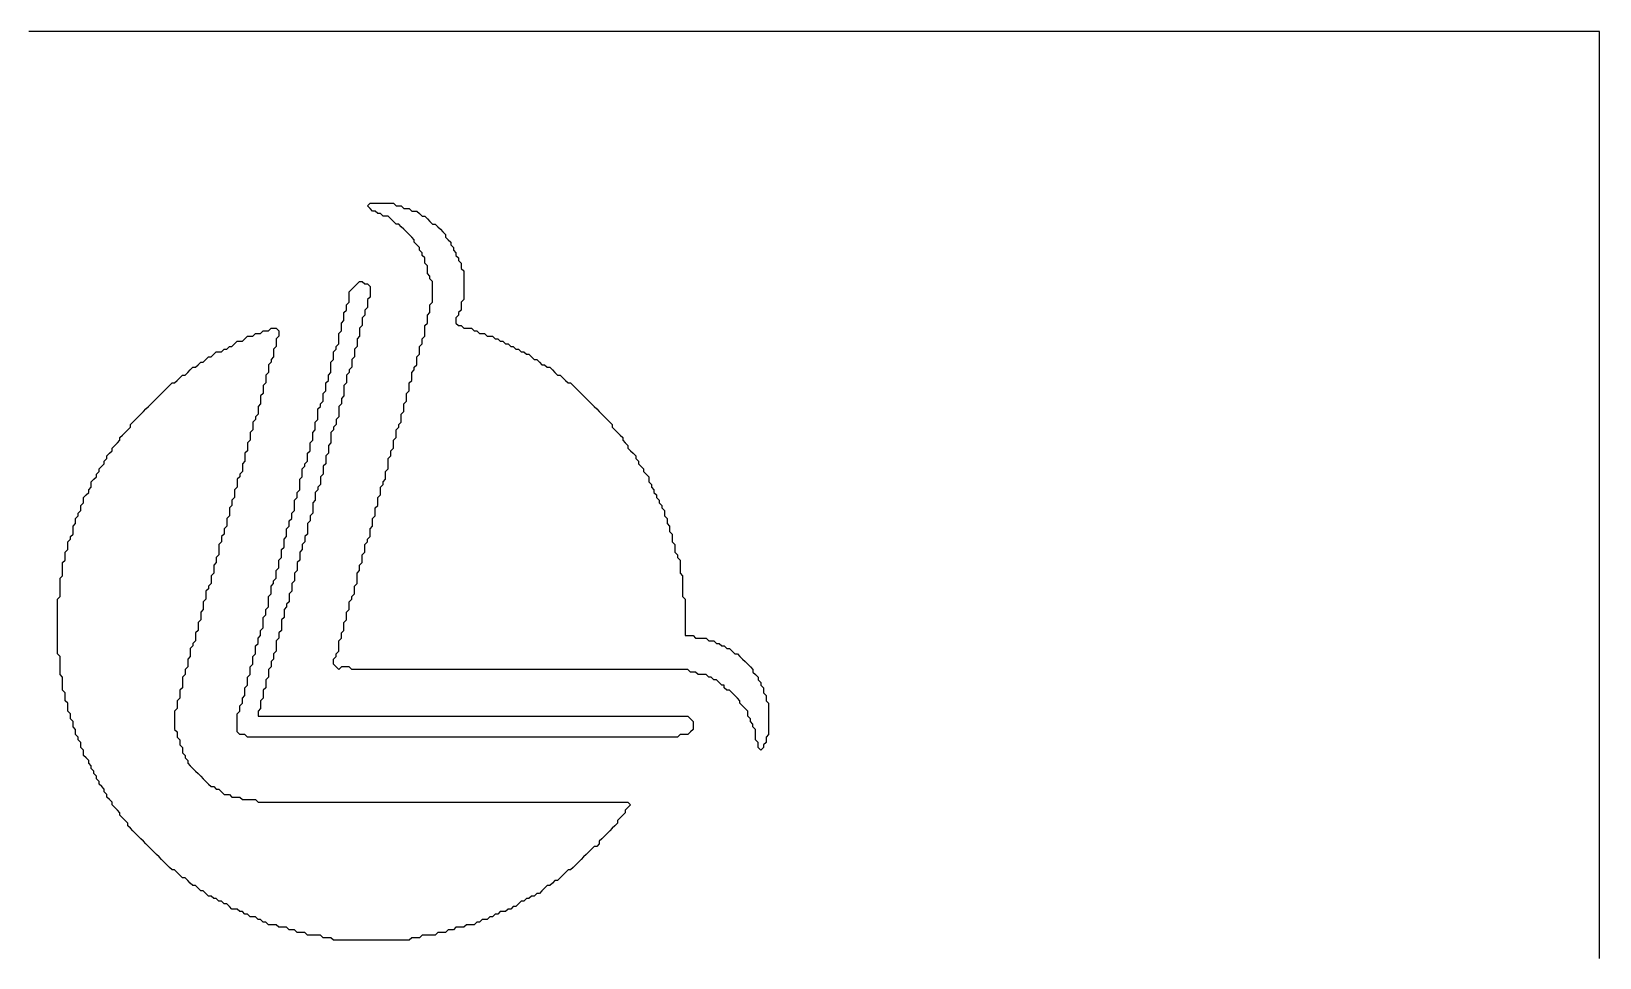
# Model space of a CAD drawing. Header units: metres. Extents: x 0 to 925, y -666 to 0.
# Drawn here: x 323 to 925, y -356 to 0 of the extents above; entities that cross this region are included whole.
import ezdxf

# ---------------------------------------------------------------- set-up
doc = ezdxf.new("R2010")
doc.units = ezdxf.units.M

msp = doc.modelspace()

# ---------------------------------------------------------------- linework, layer by layer
for points in [[(925, -356), (925, -355), (925, -354), (925, -353), (925, -352), (925, -351), (925, -350), (925, -349), (925, -348), (925, -347), (925, -346), (925, -345), (925, -344), (925, -343), (925, -342), (925, -341), (925, -340), (925, -339), (925, -338), (925, -337), (925, -336), (925, -335), (925, -334), (925, -333), (925, -332), (925, -331), (925, -330), (925, -329), (925, -328), (925, -327), (925, -326), (925, -325), (925, -324), (925, -323), (925, -322), (925, -321), (925, -320), (925, -319), (925, -318), (925, -317), (925, -316), (925, -315), (925, -314), (925, -313), (925, -312), (925, -311), (925, -310), (925, -309), (925, -308), (925, -307), (925, -306), (925, -305), (925, -304), (925, -303), (925, -302), (925, -301), (925, -300), (925, -299), (925, -298), (925, -297), (925, -296), (925, -295), (925, -294), (925, -293), (925, -292), (925, -291), (925, -290), (925, -289), (925, -288), (925, -287), (925, -286), (925, -285), (925, -284), (925, -283), (925, -282), (925, -281), (925, -280), (925, -279), (925, -278), (925, -277), (925, -276), (925, -275), (925, -274), (925, -273), (925, -272), (925, -271), (925, -270), (925, -269), (925, -268), (925, -267), (925, -266), (925, -265), (925, -264), (925, -263), (925, -262), (925, -261), (925, -260), (925, -259), (925, -258), (925, -257), (925, -256), (925, -255), (925, -254), (925, -253), (925, -252), (925, -251), (925, -250), (925, -249), (925, -248), (925, -247), (925, -246), (925, -245), (925, -244), (925, -243), (925, -242), (925, -241), (925, -240), (925, -239), (925, -238), (925, -237), (925, -236), (925, -235), (925, -234), (925, -233), (925, -232), (925, -231), (925, -230), (925, -229), (925, -228), (925, -227), (925, -226), (925, -225), (925, -224), (925, -223), (925, -222), (925, -221), (925, -220), (925, -219), (925, -218), (925, -217), (925, -216), (925, -215), (925, -214), (925, -213), (925, -212), (925, -211), (925, -210), (925, -209), (925, -208), (925, -207), (925, -206), (925, -205), (925, -204), (925, -203), (925, -202), (925, -201), (925, -200), (925, -199), (925, -198), (925, -197), (925, -196), (925, -195), (925, -194), (925, -193), (925, -192), (925, -191), (925, -190), (925, -189), (925, -188), (925, -187), (925, -186), (925, -185), (925, -184), (925, -183), (925, -182), (925, -181), (925, -180), (925, -179), (925, -178), (925, -177), (925, -176), (925, -175), (925, -174), (925, -173), (925, -172), (925, -171), (925, -170), (925, -169), (925, -168), (925, -167), (925, -166), (925, -165), (925, -164), (925, -163), (925, -162), (925, -161), (925, -160), (925, -159), (925, -158), (925, -157), (925, -156), (925, -155), (925, -154), (925, -153), (925, -152), (925, -151), (925, -150), (925, -149), (925, -148), (925, -147), (925, -146), (925, -145), (925, -144), (925, -143), (925, -142), (925, -141), (925, -140), (925, -139), (925, -138), (925, -137), (925, -136), (925, -135), (925, -134), (925, -133), (925, -132), (925, -131), (925, -130), (925, -129), (925, -128), (925, -127), (925, -126), (925, -125), (925, -124), (925, -123), (925, -122), (925, -121), (925, -120), (925, -119), (925, -118), (925, -117), (925, -116), (925, -115), (925, -114), (925, -113), (925, -112), (925, -111), (925, -110), (925, -109), (925, -108), (925, -107), (925, -106), (925, -105), (925, -104), (925, -103), (925, -102), (925, -101), (925, -100), (925, -99), (925, -98), (925, -97), (925, -96), (925, -95), (925, -94), (925, -93), (925, -92), (925, -91), (925, -90), (925, -89), (925, -88), (925, -87), (925, -86), (925, -85), (925, -84), (925, -83), (925, -82), (925, -81), (925, -80), (925, -79), (925, -78), (925, -77), (925, -76), (925, -75), (925, -74), (925, -73), (925, -72), (925, -71), (925, -70), (925, -69), (925, -68), (925, -67), (925, -66), (925, -65), (925, -64), (925, -63), (925, -62), (925, -61), (925, -60), (925, -59), (925, -58), (925, -57), (925, -56), (925, -55), (925, -54), (925, -53), (925, -52), (925, -51), (925, -50), (925, -49), (925, -48), (925, -47), (925, -46), (925, -45), (925, -44), (925, -43), (925, -42), (925, -41), (925, -40), (925, -39), (925, -38), (925, -37), (925, -36), (925, -35), (925, -34), (925, -33), (925, -32), (925, -31), (925, -30), (925, -29), (925, -28), (925, -27), (925, -26), (925, -25), (925, -24), (925, -23), (925, -22), (925, -21), (925, -20), (925, -19), (925, -18), (925, -17), (925, -16), (925, -15), (925, -14), (925, -13), (925, -12), (925, -11), (925, -10), (925, -9), (925, -8), (925, -7), (925, -6), (925, -5), (925, -4), (925, -3), (925, -2), (925, -1), (925, 0), (924, 0), (923, 0), (922, 0), (921, 0), (920, 0), (919, 0), (918, 0), (917, 0), (916, 0), (915, 0), (914, 0), (913, 0), (912, 0), (911, 0), (910, 0), (909, 0), (908, 0), (907, 0), (906, 0), (905, 0), (904, 0), (903, 0), (902, 0), (901, 0), (900, 0), (899, 0), (898, 0), (897, 0), (896, 0), (895, 0), (894, 0), (893, 0), (892, 0), (891, 0), (890, 0), (889, 0), (888, 0), (887, 0), (886, 0), (885, 0), (884, 0), (883, 0), (882, 0), (881, 0), (880, 0), (879, 0), (878, 0), (877, 0), (876, 0), (875, 0), (874, 0), (873, 0), (872, 0), (871, 0), (870, 0), (869, 0), (868, 0), (867, 0), (866, 0), (865, 0), (864, 0), (863, 0), (862, 0), (861, 0), (860, 0), (859, 0), (858, 0), (857, 0), (856, 0), (855, 0), (854, 0), (853, 0), (852, 0), (851, 0), (850, 0), (849, 0), (848, 0), (847, 0), (846, 0), (845, 0), (844, 0), (843, 0), (842, 0), (841, 0), (840, 0), (839, 0), (838, 0), (837, 0), (836, 0), (835, 0), (834, 0), (833, 0), (832, 0), (831, 0), (830, 0), (829, 0), (828, 0), (827, 0), (826, 0), (825, 0), (824, 0), (823, 0), (822, 0), (821, 0), (820, 0), (819, 0), (818, 0), (817, 0), (816, 0), (815, 0), (814, 0), (813, 0), (812, 0), (811, 0), (810, 0), (809, 0), (808, 0), (807, 0), (806, 0), (805, 0), (804, 0), (803, 0), (802, 0), (801, 0), (800, 0), (799, 0), (798, 0), (797, 0), (796, 0), (795, 0), (794, 0), (793, 0), (792, 0), (791, 0), (790, 0), (789, 0), (788, 0), (787, 0), (786, 0), (785, 0), (784, 0), (783, 0), (782, 0), (781, 0), (780, 0), (779, 0), (778, 0), (777, 0), (776, 0), (775, 0), (774, 0), (773, 0), (772, 0), (771, 0), (770, 0), (769, 0), (768, 0), (767, 0), (766, 0), (765, 0), (764, 0), (763, 0), (762, 0), (761, 0), (760, 0), (759, 0), (758, 0), (757, 0), (756, 0), (755, 0), (754, 0), (753, 0), (752, 0), (751, 0), (750, 0), (749, 0), (748, 0), (747, 0), (746, 0), (745, 0), (744, 0), (743, 0), (742, 0), (741, 0), (740, 0), (739, 0), (738, 0), (737, 0), (736, 0), (735, 0), (734, 0), (733, 0), (732, 0), (731, 0), (730, 0), (729, 0), (728, 0), (727, 0), (726, 0), (725, 0), (724, 0), (723, 0), (722, 0), (721, 0), (720, 0), (719, 0), (718, 0), (717, 0), (716, 0), (715, 0), (714, 0), (713, 0), (712, 0), (711, 0), (710, 0), (709, 0), (708, 0), (707, 0), (706, 0), (705, 0), (704, 0), (703, 0), (702, 0), (701, 0), (700, 0), (699, 0), (698, 0), (697, 0), (696, 0), (695, 0), (694, 0), (693, 0), (692, 0), (691, 0), (690, 0), (689, 0), (688, 0), (687, 0), (686, 0), (685, 0), (684, 0), (683, 0), (682, 0), (681, 0), (680, 0), (679, 0), (678, 0), (677, 0), (676, 0), (675, 0), (674, 0), (673, 0), (672, 0), (671, 0), (670, 0), (669, 0), (668, 0), (667, 0), (666, 0), (665, 0), (664, 0), (663, 0), (662, 0), (661, 0), (660, 0), (659, 0), (658, 0), (657, 0), (656, 0), (655, 0), (654, 0), (653, 0), (652, 0), (651, 0), (650, 0), (649, 0), (648, 0), (647, 0), (646, 0), (645, 0), (644, 0), (643, 0), (642, 0), (641, 0), (640, 0), (639, 0), (638, 0), (637, 0), (636, 0), (635, 0), (634, 0), (633, 0), (632, 0), (631, 0), (630, 0), (629, 0), (628, 0), (627, 0), (626, 0), (625, 0), (624, 0), (623, 0), (622, 0), (621, 0), (620, 0), (619, 0), (618, 0), (617, 0), (616, 0), (615, 0), (614, 0), (613, 0), (612, 0), (611, 0), (610, 0), (609, 0), (608, 0), (607, 0), (606, 0), (605, 0), (604, 0), (603, 0), (602, 0), (601, 0), (600, 0), (599, 0), (598, 0), (597, 0), (596, 0), (595, 0), (594, 0), (593, 0), (592, 0), (591, 0), (590, 0), (589, 0), (588, 0), (587, 0), (586, 0), (585, 0), (584, 0), (583, 0), (582, 0), (581, 0), (580, 0), (579, 0), (578, 0), (577, 0), (576, 0), (575, 0), (574, 0), (573, 0), (572, 0), (571, 0), (570, 0), (569, 0), (568, 0), (567, 0), (566, 0), (565, 0), (564, 0), (563, 0), (562, 0), (561, 0), (560, 0), (559, 0), (558, 0), (557, 0), (556, 0), (555, 0), (554, 0), (553, 0), (552, 0), (551, 0), (550, 0), (549, 0), (548, 0), (547, 0), (546, 0), (545, 0), (544, 0), (543, 0), (542, 0), (541, 0), (540, 0), (539, 0), (538, 0), (537, 0), (536, 0), (535, 0), (534, 0), (533, 0), (532, 0), (531, 0), (530, 0), (529, 0), (528, 0), (527, 0), (526, 0), (525, 0), (524, 0), (523, 0), (522, 0), (521, 0), (520, 0), (519, 0), (518, 0), (517, 0), (516, 0), (515, 0), (514, 0), (513, 0), (512, 0), (511, 0), (510, 0), (509, 0), (508, 0), (507, 0), (506, 0), (505, 0), (504, 0), (503, 0), (502, 0), (501, 0), (500, 0), (499, 0), (498, 0), (497, 0), (496, 0), (495, 0), (494, 0), (493, 0), (492, 0), (491, 0), (490, 0), (489, 0), (488, 0), (487, 0), (486, 0), (485, 0), (484, 0), (483, 0), (482, 0), (481, 0), (480, 0), (479, 0), (478, 0), (477, 0), (476, 0), (475, 0), (474, 0), (473, 0), (472, 0), (471, 0), (470, 0), (469, 0), (468, 0), (467, 0), (466, 0), (465, 0), (464, 0), (463, 0), (462, 0), (461, 0), (460, 0), (459, 0), (458, 0), (457, 0), (456, 0), (455, 0), (454, 0), (453, 0), (452, 0), (451, 0), (450, 0), (449, 0), (448, 0), (447, 0), (446, 0), (445, 0), (444, 0), (443, 0), (442, 0), (441, 0), (440, 0), (439, 0), (438, 0), (437, 0), (436, 0), (435, 0), (434, 0), (433, 0), (432, 0), (431, 0), (430, 0), (429, 0), (428, 0), (427, 0), (426, 0), (425, 0), (424, 0), (423, 0), (422, 0), (421, 0), (420, 0), (419, 0), (418, 0), (417, 0), (416, 0), (415, 0), (414, 0), (413, 0), (412, 0), (411, 0), (410, 0), (409, 0), (408, 0), (407, 0), (406, 0), (405, 0), (404, 0), (403, 0), (402, 0), (401, 0), (400, 0), (399, 0), (398, 0), (397, 0), (396, 0), (395, 0), (394, 0), (393, 0), (392, 0), (391, 0), (390, 0), (389, 0), (388, 0), (387, 0), (386, 0), (385, 0), (384, 0), (383, 0), (382, 0), (381, 0), (380, 0), (379, 0), (378, 0), (377, 0), (376, 0), (375, 0), (374, 0), (373, 0), (372, 0), (371, 0), (370, 0), (369, 0), (368, 0), (367, 0), (366, 0), (365, 0), (364, 0), (363, 0), (362, 0), (361, 0), (360, 0), (359, 0), (358, 0), (357, 0), (356, 0), (355, 0), (354, 0), (353, 0), (352, 0), (351, 0), (350, 0), (349, 0), (348, 0), (347, 0), (346, 0), (345, 0), (344, 0), (343, 0), (342, 0), (341, 0), (340, 0), (339, 0), (338, 0), (337, 0), (336, 0), (335, 0), (334, 0), (333, 0), (332, 0), (331, 0), (330, 0), (329, 0), (328, 0), (327, 0), (326, 0), (325, 0), (324, 0), (323, 0), (322, 0)], [(452, -67), (453, -66), (454, -66), (455, -66), (456, -66), (457, -66), (458, -66), (459, -66), (460, -66), (461, -66), (462, -66), (463, -67), (464, -67), (465, -67), (466, -68), (467, -68), (468, -68), (469, -69), (470, -69), (471, -69), (472, -70), (473, -71), (474, -71), (475, -72), (476, -73), (477, -74), (478, -74), (479, -75), (480, -76), (481, -77), (482, -78), (482, -79), (483, -80), (484, -81), (484, -82), (485, -83), (485, -84), (486, -85), (486, -86), (487, -87), (487, -88), (488, -89), (488, -90), (488, -91), (489, -92), (489, -93), (489, -94), (489, -95), (489, -96), (489, -97), (489, -98), (489, -99), (489, -100), (489, -101), (489, -102), (489, -103), (488, -104), (488, -105), (488, -106), (488, -107), (487, -108), (487, -109), (486, -110), (486, -111), (486, -112), (487, -113), (488, -113), (489, -114), (490, -114), (491, -114), (492, -114), (493, -115), (494, -115), (495, -116), (496, -116), (497, -116), (498, -117), (499, -117), (500, -117), (501, -118), (502, -118), (503, -119), (504, -119), (505, -120), (506, -120), (507, -121), (508, -121), (509, -122), (510, -122), (511, -123), (512, -123), (513, -124), (514, -124), (515, -125), (516, -126), (517, -126), (518, -127), (519, -128), (520, -128), (521, -129), (522, -129), (523, -130), (524, -131), (525, -132), (526, -132), (527, -133), (528, -134), (529, -135), (530, -135), (531, -136), (532, -137), (533, -138), (534, -139), (535, -140), (536, -141), (537, -142), (538, -143), (539, -144), (540, -145), (541, -146), (542, -147), (543, -148), (544, -149), (545, -150), (546, -151), (546, -152), (547, -153), (548, -154), (549, -155), (550, -156), (550, -157), (551, -158), (552, -159), (552, -160), (553, -161), (554, -162), (555, -163), (555, -164), (556, -165), (556, -166), (557, -167), (558, -168), (558, -169), (559, -170), (560, -171), (560, -172), (560, -173), (561, -174), (561, -175), (562, -176), (562, -177), (563, -178), (563, -179), (564, -180), (564, -181), (565, -182), (565, -183), (566, -184), (566, -185), (566, -186), (567, -187), (567, -188), (567, -189), (568, -190), (568, -191), (568, -192), (569, -193), (569, -194), (569, -195), (569, -196), (570, -197), (570, -198), (570, -199), (570, -200), (571, -201), (571, -202), (572, -203), (572, -204), (572, -205), (572, -206), (572, -207), (572, -208), (573, -209), (573, -210), (573, -211), (573, -212), (573, -213), (573, -214), (573, -215), (573, -216), (573, -217), (574, -218), (574, -219), (574, -220), (574, -221), (574, -222), (574, -223), (574, -224), (574, -225), (574, -226), (574, -227), (574, -228), (574, -229), (574, -230), (574, -231), (574, -232), (575, -232), (576, -232), (577, -232), (578, -233), (579, -233), (580, -233), (581, -233), (582, -233), (583, -234), (584, -234), (585, -234), (586, -235), (587, -235), (588, -236), (589, -236), (590, -237), (591, -237), (592, -238), (593, -239), (594, -239), (595, -240), (596, -241), (597, -242), (598, -243), (599, -244), (600, -245), (600, -246), (601, -247), (602, -248), (602, -249), (603, -250), (603, -251), (604, -252), (604, -253), (604, -254), (605, -255), (605, -256), (605, -257), (606, -258), (606, -259), (606, -260), (606, -261), (606, -262), (606, -263), (606, -264), (606, -265), (606, -266), (606, -267), (606, -268), (606, -269), (606, -270), (605, -271), (605, -272), (605, -273), (604, -274), (604, -275), (603, -276), (602, -275), (602, -274), (602, -273), (601, -272), (601, -271), (601, -270), (601, -269), (601, -268), (600, -267), (600, -266), (599, -265), (599, -264), (598, -263), (598, -262), (598, -261), (597, -260), (596, -259), (595, -258), (595, -257), (594, -256), (593, -255), (592, -254), (591, -253), (590, -253), (589, -252), (589, -251), (588, -251), (587, -250), (586, -249), (585, -249), (584, -248), (583, -248), (582, -247), (581, -247), (580, -247), (579, -247), (578, -246), (577, -246), (576, -246), (575, -245), (574, -245), (573, -245), (572, -245), (571, -245), (570, -245), (569, -245), (568, -245), (567, -245), (566, -245), (565, -245), (564, -245), (563, -245), (562, -245), (561, -245), (560, -245), (559, -245), (558, -245), (557, -245), (556, -245), (555, -245), (554, -245), (553, -245), (552, -245), (551, -245), (550, -245), (549, -245), (548, -245), (547, -245), (546, -245), (545, -245), (544, -245), (543, -245), (542, -245), (541, -245), (540, -245), (539, -245), (538, -245), (537, -245), (536, -245), (535, -245), (534, -245), (533, -245), (532, -245), (531, -245), (530, -245), (529, -245), (528, -245), (527, -245), (526, -245), (525, -245), (524, -245), (523, -245), (522, -245), (521, -245), (520, -245), (519, -245), (518, -245), (517, -245), (516, -245), (515, -245), (514, -245), (513, -245), (512, -245), (511, -245), (510, -245), (509, -245), (508, -245), (507, -245), (506, -245), (505, -245), (504, -245), (503, -245), (502, -245), (501, -245), (500, -245), (499, -245), (498, -245), (497, -245), (496, -245), (495, -245), (494, -245), (493, -245), (492, -245), (491, -245), (490, -245), (489, -245), (488, -245), (487, -245), (486, -245), (485, -245), (484, -245), (483, -245), (482, -245), (481, -245), (480, -245), (479, -245), (478, -245), (477, -245), (476, -245), (475, -245), (474, -245), (473, -245), (472, -245), (471, -245), (470, -245), (469, -245), (468, -245), (467, -245), (466, -245), (465, -245), (464, -245), (463, -245), (462, -245), (461, -245), (460, -245), (459, -245), (458, -245), (457, -245), (456, -245), (455, -245), (454, -245), (453, -245), (452, -245), (451, -245), (450, -245), (449, -245), (448, -245), (447, -245), (446, -245), (445, -244), (444, -244), (443, -244), (442, -244), (441, -245), (440, -244), (439, -243), (439, -242), (439, -241), (440, -240), (440, -239), (441, -238), (441, -237), (441, -236), (441, -235), (441, -234), (442, -233), (442, -232), (442, -231), (443, -230), (443, -229), (443, -228), (443, -227), (444, -226), (444, -225), (444, -224), (444, -223), (445, -222), (445, -221), (445, -220), (445, -219), (446, -218), (446, -217), (447, -216), (447, -215), (447, -214), (447, -213), (448, -212), (448, -211), (448, -210), (448, -209), (448, -208), (449, -207), (449, -206), (449, -205), (450, -204), (450, -203), (450, -202), (450, -201), (451, -200), (451, -199), (451, -198), (451, -197), (452, -196), (452, -195), (453, -194), (453, -193), (453, -192), (453, -191), (454, -190), (454, -189), (454, -188), (454, -187), (455, -186), (455, -185), (455, -184), (455, -183), (456, -182), (456, -181), (456, -180), (456, -179), (457, -178), (457, -177), (457, -176), (457, -175), (458, -174), (458, -173), (459, -172), (459, -171), (459, -170), (459, -169), (460, -168), (460, -167), (460, -166), (460, -165), (460, -164), (461, -163), (461, -162), (461, -161), (462, -160), (462, -159), (462, -158), (462, -157), (463, -156), (463, -155), (463, -154), (463, -153), (464, -152), (464, -151), (465, -150), (465, -149), (465, -148), (465, -147), (466, -146), (466, -145), (466, -144), (466, -143), (467, -142), (467, -141), (467, -140), (467, -139), (468, -138), (468, -137), (468, -136), (468, -135), (469, -134), (469, -133), (469, -132), (469, -131), (470, -130), (470, -129), (471, -128), (471, -127), (471, -126), (471, -125), (472, -124), (472, -123), (472, -122), (472, -121), (473, -120), (473, -119), (473, -118), (474, -117), (474, -116), (474, -115), (474, -114), (474, -113), (475, -112), (475, -111), (475, -110), (475, -109), (476, -108), (476, -107), (476, -106), (476, -105), (477, -104), (477, -103), (477, -102), (477, -101), (477, -100), (477, -99), (477, -98), (477, -97), (477, -96), (476, -95), (476, -94), (475, -93), (475, -92), (475, -91), (475, -90), (474, -89), (474, -88), (474, -87), (473, -86), (473, -85), (472, -84), (472, -83), (471, -82), (470, -81), (470, -80), (469, -79), (468, -78), (467, -77), (466, -76), (465, -75), (464, -74), (463, -74), (462, -73), (461, -72), (460, -71), (459, -71), (458, -71), (457, -70), (456, -70), (455, -69), (454, -69), (453, -68), (452, -67)], [(448, -97), (449, -96), (450, -96), (451, -97), (452, -97), (453, -98), (453, -99), (453, -100), (453, -101), (453, -102), (452, -103), (452, -104), (452, -105), (452, -106), (451, -107), (451, -108), (451, -109), (450, -110), (450, -111), (450, -112), (450, -113), (449, -114), (449, -115), (449, -116), (449, -117), (448, -118), (448, -119), (448, -120), (448, -121), (447, -122), (447, -123), (447, -124), (447, -125), (446, -126), (446, -127), (446, -128), (446, -129), (445, -130), (445, -131), (444, -132), (444, -133), (444, -134), (444, -135), (443, -136), (443, -137), (443, -138), (443, -139), (443, -140), (442, -141), (442, -142), (442, -143), (441, -144), (441, -145), (441, -146), (441, -147), (441, -148), (440, -149), (440, -150), (440, -151), (439, -152), (439, -153), (438, -154), (438, -155), (438, -156), (438, -157), (438, -158), (437, -159), (437, -160), (437, -161), (437, -162), (436, -163), (436, -164), (436, -165), (436, -166), (435, -167), (435, -168), (435, -169), (435, -170), (434, -171), (434, -172), (434, -173), (434, -174), (433, -175), (433, -176), (432, -177), (432, -178), (432, -179), (432, -180), (431, -181), (431, -182), (431, -183), (431, -184), (431, -185), (430, -186), (430, -187), (430, -188), (429, -189), (429, -190), (429, -191), (429, -192), (429, -193), (428, -194), (428, -195), (428, -196), (427, -197), (427, -198), (427, -199), (426, -200), (426, -201), (426, -202), (426, -203), (425, -204), (425, -205), (425, -206), (425, -207), (424, -208), (424, -209), (424, -210), (424, -211), (423, -212), (423, -213), (423, -214), (423, -215), (422, -216), (422, -217), (422, -218), (422, -219), (421, -220), (421, -221), (420, -222), (420, -223), (420, -224), (420, -225), (419, -226), (419, -227), (419, -228), (419, -229), (419, -230), (418, -231), (418, -232), (418, -233), (417, -234), (417, -235), (417, -236), (417, -237), (417, -238), (416, -239), (416, -240), (416, -241), (415, -242), (415, -243), (415, -244), (414, -245), (414, -246), (414, -247), (414, -248), (413, -249), (413, -250), (413, -251), (413, -252), (412, -253), (412, -254), (412, -255), (412, -256), (411, -257), (411, -258), (411, -259), (411, -260), (410, -261), (410, -262), (410, -263), (411, -263), (412, -263), (413, -263), (414, -263), (415, -263), (416, -263), (417, -263), (418, -263), (419, -263), (420, -263), (421, -263), (422, -263), (423, -263), (424, -263), (425, -263), (426, -263), (427, -263), (428, -263), (429, -263), (430, -263), (431, -263), (432, -263), (433, -263), (434, -263), (435, -263), (436, -263), (437, -263), (438, -263), (439, -263), (440, -263), (441, -263), (442, -263), (443, -263), (444, -263), (445, -263), (446, -263), (447, -263), (448, -263), (449, -263), (450, -263), (451, -263), (452, -263), (453, -263), (454, -263), (455, -263), (456, -263), (457, -263), (458, -263), (459, -263), (460, -263), (461, -263), (462, -263), (463, -263), (464, -263), (465, -263), (466, -263), (467, -263), (468, -263), (469, -263), (470, -263), (471, -263), (472, -263), (473, -263), (474, -263), (475, -263), (476, -263), (477, -263), (478, -263), (479, -263), (480, -263), (481, -263), (482, -263), (483, -263), (484, -263), (485, -263), (486, -263), (487, -263), (488, -263), (489, -263), (490, -263), (491, -263), (492, -263), (493, -263), (494, -263), (495, -263), (496, -263), (497, -263), (498, -263), (499, -263), (500, -263), (501, -263), (502, -263), (503, -263), (504, -263), (505, -263), (506, -263), (507, -263), (508, -263), (509, -263), (510, -263), (511, -263), (512, -263), (513, -263), (514, -263), (515, -263), (516, -263), (517, -263), (518, -263), (519, -263), (520, -263), (521, -263), (522, -263), (523, -263), (524, -263), (525, -263), (526, -263), (527, -263), (528, -263), (529, -263), (530, -263), (531, -263), (532, -263), (533, -263), (534, -263), (535, -263), (536, -263), (537, -263), (538, -263), (539, -263), (540, -263), (541, -263), (542, -263), (543, -263), (544, -263), (545, -263), (546, -263), (547, -263), (548, -263), (549, -263), (550, -263), (551, -263), (552, -263), (553, -263), (554, -263), (555, -263), (556, -263), (557, -263), (558, -263), (559, -263), (560, -263), (561, -263), (562, -263), (563, -263), (564, -263), (565, -263), (566, -263), (567, -263), (568, -263), (569, -263), (570, -263), (571, -263), (572, -263), (573, -263), (574, -263), (575, -263), (576, -264), (577, -265), (577, -266), (577, -267), (577, -268), (576, -269), (575, -270), (574, -270), (573, -270), (572, -270), (571, -271), (570, -271), (569, -271), (568, -271), (567, -271), (566, -271), (565, -271), (564, -271), (563, -271), (562, -271), (561, -271), (560, -271), (559, -271), (558, -271), (557, -271), (556, -271), (555, -271), (554, -271), (553, -271), (552, -271), (551, -271), (550, -271), (549, -271), (548, -271), (547, -271), (546, -271), (545, -271), (544, -271), (543, -271), (542, -271), (541, -271), (540, -271), (539, -271), (538, -271), (537, -271), (536, -271), (535, -271), (534, -271), (533, -271), (532, -271), (531, -271), (530, -271), (529, -271), (528, -271), (527, -271), (526, -271), (525, -271), (524, -271), (523, -271), (522, -271), (521, -271), (520, -271), (519, -271), (518, -271), (517, -271), (516, -271), (515, -271), (514, -271), (513, -271), (512, -271), (511, -271), (510, -271), (509, -271), (508, -271), (507, -271), (506, -271), (505, -271), (504, -271), (503, -271), (502, -271), (501, -271), (500, -271), (499, -271), (498, -271), (497, -271), (496, -271), (495, -271), (494, -271), (493, -271), (492, -271), (491, -271), (490, -271), (489, -271), (488, -271), (487, -271), (486, -271), (485, -271), (484, -271), (483, -271), (482, -271), (481, -271), (480, -271), (479, -271), (478, -271), (477, -271), (476, -271), (475, -271), (474, -271), (473, -271), (472, -271), (471, -271), (470, -271), (469, -271), (468, -271), (467, -271), (466, -271), (465, -271), (464, -271), (463, -271), (462, -271), (461, -271), (460, -271), (459, -271), (458, -271), (457, -271), (456, -271), (455, -271), (454, -271), (453, -271), (452, -271), (451, -271), (450, -271), (449, -271), (448, -271), (447, -271), (446, -271), (445, -271), (444, -271), (443, -271), (442, -271), (441, -271), (440, -271), (439, -271), (438, -271), (437, -271), (436, -271), (435, -271), (434, -271), (433, -271), (432, -271), (431, -271), (430, -271), (429, -271), (428, -271), (427, -271), (426, -271), (425, -271), (424, -271), (423, -271), (422, -271), (421, -271), (420, -271), (419, -271), (418, -271), (417, -271), (416, -271), (415, -271), (414, -271), (413, -271), (412, -271), (411, -271), (410, -271), (409, -271), (408, -271), (407, -271), (406, -271), (405, -270), (404, -270), (403, -270), (402, -269), (402, -268), (402, -267), (402, -266), (402, -265), (402, -264), (402, -263), (402, -262), (403, -261), (403, -260), (403, -259), (404, -258), (404, -257), (404, -256), (405, -255), (405, -254), (405, -253), (405, -252), (406, -251), (406, -250), (406, -249), (406, -248), (407, -247), (407, -246), (407, -245), (407, -244), (408, -243), (408, -242), (408, -241), (408, -240), (409, -239), (409, -238), (409, -237), (409, -236), (410, -235), (410, -234), (410, -233), (411, -232), (411, -231), (411, -230), (412, -229), (412, -228), (412, -227), (412, -226), (412, -225), (413, -224), (413, -223), (413, -222), (414, -221), (414, -220), (414, -219), (414, -218), (414, -217), (415, -216), (415, -215), (415, -214), (415, -213), (416, -212), (416, -211), (417, -210), (417, -209), (417, -208), (417, -207), (418, -206), (418, -205), (418, -204), (418, -203), (419, -202), (419, -201), (419, -200), (419, -199), (420, -198), (420, -197), (420, -196), (420, -195), (421, -194), (421, -193), (421, -192), (421, -191), (422, -190), (422, -189), (422, -188), (423, -187), (423, -186), (423, -185), (424, -184), (424, -183), (424, -182), (424, -181), (424, -180), (425, -179), (425, -178), (425, -177), (426, -176), (426, -175), (426, -174), (426, -173), (426, -172), (427, -171), (427, -170), (427, -169), (427, -168), (428, -167), (428, -166), (429, -165), (429, -164), (429, -163), (429, -162), (430, -161), (430, -160), (430, -159), (430, -158), (431, -157), (431, -156), (431, -155), (431, -154), (432, -153), (432, -152), (432, -151), (432, -150), (433, -149), (433, -148), (433, -147), (433, -146), (433, -145), (434, -144), (434, -143), (435, -142), (435, -141), (435, -140), (435, -139), (436, -138), (436, -137), (436, -136), (436, -135), (437, -134), (437, -133), (437, -132), (438, -131), (438, -130), (438, -129), (438, -128), (438, -127), (439, -126), (439, -125), (439, -124), (439, -123), (440, -122), (440, -121), (441, -120), (441, -119), (441, -118), (441, -117), (441, -116), (442, -115), (442, -114), (442, -113), (442, -112), (443, -111), (443, -110), (443, -109), (443, -108), (444, -107), (444, -106), (444, -105), (445, -104), (445, -103), (445, -102), (445, -101), (445, -100), (446, -99), (447, -98), (448, -97)], [(414, -115), (415, -114), (416, -114), (417, -114), (418, -115), (418, -116), (418, -117), (417, -118), (417, -119), (417, -120), (417, -121), (416, -122), (416, -123), (416, -124), (416, -125), (415, -126), (415, -127), (414, -128), (414, -129), (414, -130), (414, -131), (413, -132), (413, -133), (413, -134), (413, -135), (412, -136), (412, -137), (412, -138), (412, -139), (411, -140), (411, -141), (411, -142), (411, -143), (410, -144), (410, -145), (410, -146), (410, -147), (409, -148), (409, -149), (408, -150), (408, -151), (408, -152), (408, -153), (407, -154), (407, -155), (407, -156), (407, -157), (406, -158), (406, -159), (406, -160), (406, -161), (405, -162), (405, -163), (405, -164), (405, -165), (404, -166), (404, -167), (404, -168), (404, -169), (403, -170), (403, -171), (402, -172), (402, -173), (402, -174), (402, -175), (401, -176), (401, -177), (401, -178), (401, -179), (400, -180), (400, -181), (400, -182), (399, -183), (399, -184), (399, -185), (399, -186), (398, -187), (398, -188), (398, -189), (398, -190), (397, -191), (397, -192), (397, -193), (396, -194), (396, -195), (396, -196), (395, -197), (395, -198), (395, -199), (395, -200), (395, -201), (394, -202), (394, -203), (394, -204), (393, -205), (393, -206), (393, -207), (393, -208), (392, -209), (392, -210), (392, -211), (392, -212), (391, -213), (391, -214), (390, -215), (390, -216), (390, -217), (390, -218), (389, -219), (389, -220), (389, -221), (389, -222), (388, -223), (388, -224), (388, -225), (388, -226), (387, -227), (387, -228), (387, -229), (387, -230), (386, -231), (386, -232), (386, -233), (386, -234), (385, -235), (385, -236), (384, -237), (384, -238), (384, -239), (384, -240), (383, -241), (383, -242), (383, -243), (383, -244), (382, -245), (382, -246), (382, -247), (381, -248), (381, -249), (381, -250), (381, -251), (381, -252), (380, -253), (380, -254), (380, -255), (380, -256), (379, -257), (379, -258), (379, -259), (379, -260), (378, -261), (378, -262), (378, -263), (378, -264), (378, -265), (378, -266), (378, -267), (378, -268), (379, -269), (379, -270), (379, -271), (380, -272), (380, -273), (380, -274), (381, -275), (381, -276), (381, -277), (382, -278), (382, -279), (383, -280), (383, -281), (384, -282), (385, -283), (386, -284), (387, -285), (388, -286), (389, -287), (390, -288), (391, -289), (392, -290), (393, -290), (394, -291), (395, -291), (396, -292), (397, -293), (398, -293), (399, -293), (400, -294), (401, -294), (402, -294), (403, -294), (404, -295), (405, -295), (406, -295), (407, -295), (408, -295), (409, -295), (410, -296), (411, -296), (412, -296), (413, -296), (414, -296), (415, -296), (416, -296), (417, -296), (418, -296), (419, -296), (420, -296), (421, -296), (422, -296), (423, -296), (424, -296), (425, -296), (426, -296), (427, -296), (428, -296), (429, -296), (430, -296), (431, -296), (432, -296), (433, -296), (434, -296), (435, -296), (436, -296), (437, -296), (438, -296), (439, -296), (440, -296), (441, -296), (442, -296), (443, -296), (444, -296), (445, -296), (446, -296), (447, -296), (448, -296), (449, -296), (450, -296), (451, -296), (452, -296), (453, -296), (454, -296), (455, -296), (456, -296), (457, -296), (458, -296), (459, -296), (460, -296), (461, -296), (462, -296), (463, -296), (464, -296), (465, -296), (466, -296), (467, -296), (468, -296), (469, -296), (470, -296), (471, -296), (472, -296), (473, -296), (474, -296), (475, -296), (476, -296), (477, -296), (478, -296), (479, -296), (480, -296), (481, -296), (482, -296), (483, -296), (484, -296), (485, -296), (486, -296), (487, -296), (488, -296), (489, -296), (490, -296), (491, -296), (492, -296), (493, -296), (494, -296), (495, -296), (496, -296), (497, -296), (498, -296), (499, -296), (500, -296), (501, -296), (502, -296), (503, -296), (504, -296), (505, -296), (506, -296), (507, -296), (508, -296), (509, -296), (510, -296), (511, -296), (512, -296), (513, -296), (514, -296), (515, -296), (516, -296), (517, -296), (518, -296), (519, -296), (520, -296), (521, -296), (522, -296), (523, -296), (524, -296), (525, -296), (526, -296), (527, -296), (528, -296), (529, -296), (530, -296), (531, -296), (532, -296), (533, -296), (534, -296), (535, -296), (536, -296), (537, -296), (538, -296), (539, -296), (540, -296), (541, -296), (542, -296), (543, -296), (544, -296), (545, -296), (546, -296), (547, -296), (548, -296), (549, -296), (550, -296), (551, -296), (552, -296), (553, -297), (552, -298), (551, -299), (551, -300), (550, -301), (549, -302), (548, -303), (548, -304), (547, -305), (546, -306), (545, -307), (544, -308), (543, -309), (542, -310), (541, -311), (541, -312), (540, -313), (539, -313), (538, -314), (537, -315), (536, -316), (535, -317), (534, -318), (533, -319), (532, -320), (531, -321), (530, -322), (529, -322), (528, -323), (527, -324), (526, -325), (525, -326), (524, -326), (523, -327), (522, -328), (521, -328), (520, -329), (519, -330), (518, -331), (517, -331), (516, -332), (515, -332), (514, -333), (513, -333), (512, -334), (511, -334), (510, -335), (509, -336), (508, -336), (507, -337), (506, -337), (505, -338), (504, -338), (503, -338), (502, -339), (501, -339), (500, -340), (499, -340), (498, -341), (497, -341), (496, -341), (495, -342), (494, -342), (493, -343), (492, -343), (491, -343), (490, -343), (489, -344), (488, -344), (487, -344), (486, -344), (485, -345), (484, -345), (483, -345), (482, -346), (481, -346), (480, -346), (479, -346), (478, -347), (477, -347), (476, -347), (475, -347), (474, -347), (473, -347), (472, -348), (471, -348), (470, -348), (469, -348), (468, -349), (467, -349), (466, -349), (465, -349), (464, -349), (463, -349), (462, -349), (461, -349), (460, -349), (459, -349), (458, -349), (457, -349), (456, -349), (455, -349), (454, -349), (453, -349), (452, -349), (451, -349), (450, -349), (449, -349), (448, -349), (447, -349), (446, -349), (445, -349), (444, -349), (443, -349), (442, -349), (441, -349), (440, -349), (439, -349), (438, -348), (437, -348), (436, -348), (435, -348), (434, -347), (433, -347), (432, -347), (431, -347), (430, -347), (429, -347), (428, -346), (427, -346), (426, -346), (425, -346), (424, -345), (423, -345), (422, -345), (421, -344), (420, -344), (419, -344), (418, -344), (417, -343), (416, -343), (415, -343), (414, -343), (413, -342), (412, -342), (411, -341), (410, -341), (409, -340), (408, -340), (407, -340), (406, -339), (405, -339), (404, -338), (403, -338), (402, -337), (401, -337), (400, -337), (399, -336), (398, -335), (397, -335), (396, -334), (395, -334), (394, -333), (393, -333), (392, -332), (391, -332), (390, -331), (389, -330), (388, -330), (387, -329), (386, -328), (385, -328), (384, -327), (383, -326), (382, -325), (381, -325), (380, -324), (379, -323), (378, -322), (377, -322), (376, -321), (375, -320), (374, -319), (373, -318), (372, -317), (371, -316), (370, -315), (369, -314), (368, -313), (367, -312), (366, -311), (365, -310), (364, -309), (363, -308), (362, -307), (361, -306), (360, -305), (360, -304), (359, -303), (358, -302), (357, -301), (357, -300), (356, -299), (355, -298), (354, -297), (354, -296), (353, -295), (352, -294), (352, -293), (351, -292), (351, -291), (350, -290), (349, -289), (349, -288), (348, -287), (348, -286), (347, -285), (347, -284), (346, -283), (346, -282), (345, -281), (345, -280), (344, -279), (343, -278), (343, -277), (343, -276), (342, -275), (342, -274), (342, -273), (341, -272), (341, -271), (340, -270), (340, -269), (340, -268), (339, -267), (339, -266), (339, -265), (338, -264), (338, -263), (338, -262), (337, -261), (337, -260), (337, -259), (337, -258), (336, -257), (336, -256), (336, -255), (336, -254), (335, -253), (335, -252), (335, -251), (335, -250), (335, -249), (335, -248), (334, -247), (334, -246), (334, -245), (334, -244), (334, -243), (334, -242), (334, -241), (334, -240), (333, -239), (333, -238), (333, -237), (333, -236), (333, -235), (333, -234), (333, -233), (333, -232), (333, -231), (333, -230), (333, -229), (333, -228), (333, -227), (333, -226), (333, -225), (333, -224), (333, -223), (333, -222), (333, -221), (333, -220), (333, -219), (333, -218), (334, -217), (334, -216), (334, -215), (334, -214), (334, -213), (334, -212), (334, -211), (334, -210), (335, -209), (335, -208), (335, -207), (335, -206), (335, -205), (335, -204), (336, -203), (336, -202), (336, -201), (336, -200), (337, -199), (337, -198), (337, -197), (337, -196), (338, -195), (338, -194), (339, -193), (339, -192), (339, -191), (339, -190), (340, -189), (340, -188), (340, -187), (341, -186), (341, -185), (342, -184), (342, -183), (342, -182), (343, -181), (343, -180), (343, -179), (344, -178), (345, -177), (345, -176), (346, -175), (346, -174), (346, -173), (347, -172), (348, -171), (348, -170), (349, -169), (349, -168), (350, -167), (351, -166), (351, -165), (352, -164), (352, -163), (353, -162), (354, -161), (354, -160), (355, -159), (356, -158), (357, -157), (357, -156), (358, -155), (359, -154), (360, -153), (361, -152), (361, -151), (362, -150), (363, -149), (364, -148), (365, -147), (366, -146), (367, -145), (368, -144), (369, -143), (370, -142), (371, -141), (372, -140), (373, -139), (374, -138), (375, -137), (376, -136), (377, -135), (378, -135), (379, -134), (380, -133), (381, -132), (382, -132), (383, -131), (384, -130), (385, -129), (386, -129), (387, -128), (388, -127), (389, -127), (390, -126), (391, -125), (392, -125), (393, -124), (394, -123), (395, -123), (396, -123), (397, -122), (398, -122), (399, -121), (400, -121), (401, -120), (402, -119), (403, -119), (404, -119), (405, -118), (406, -117), (407, -117), (408, -117), (409, -116), (410, -116), (411, -116), (412, -115), (413, -115), (414, -115)]]:
    msp.add_lwpolyline(points)

doc.saveas('drawing.dxf')
